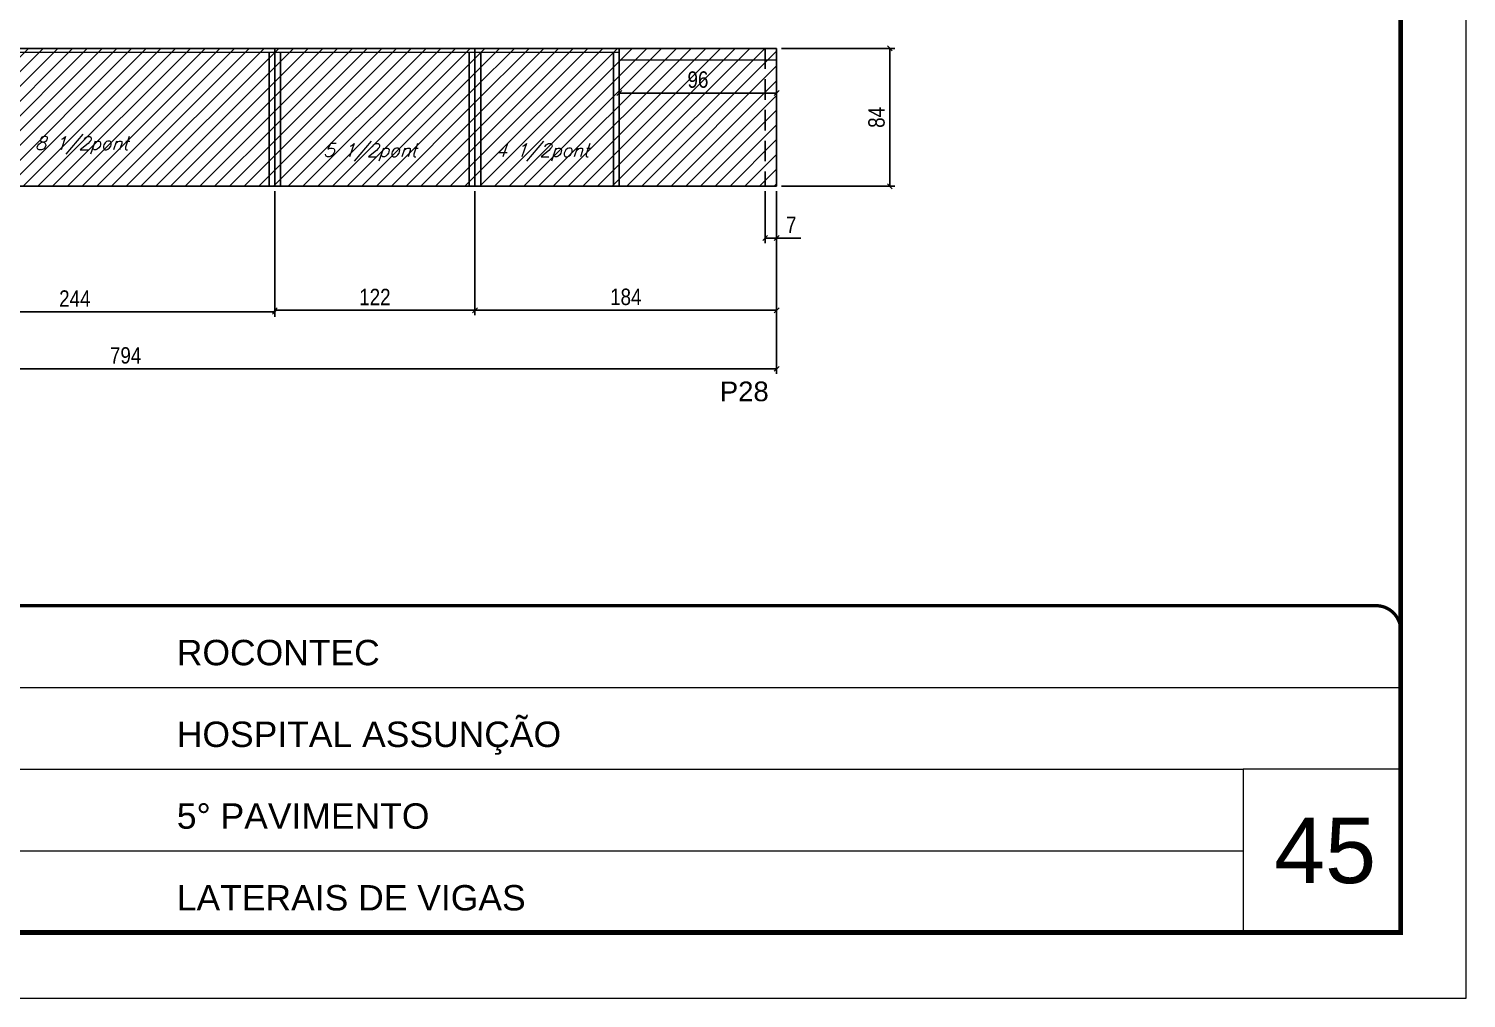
# Model space of a CAD drawing. Extents: x -20960 to -5926, y -2106 to 21915.
# Drawn here: x -11599 to -10722, y 8231 to 8822 of the extents above; entities that cross this region are included whole.
import ezdxf

# ---------------------------------------------------------------- set-up
doc = ezdxf.new("R2010")
doc.units = 0
for name, pattern in [('CONTINUO', [0]), ('DASHED', [0.75, 0.5, -0.25]), ('HIDDEN', [0.375, 0.25, -0.125])]:
    doc.linetypes.add(name, pattern=pattern)
for name, color, linetype in [('5', 5, 'Continuous'), ('COTA', 241, 'Continuous'), ('Painéis', 200, 'Continuous'), ('Reaproveitamento', 251, 'Continuous'), ('SARR_2.2x7', 40, 'Continuous'), ('SARR_3.5x7', 81, 'Continuous'), ('texto', 7, 'Continuous')]:
    doc.layers.add(name, color=color, linetype=linetype)
for name, color, linetype, lineweight in [('CARIMBO', 255, 'Continuous', 9), ('Folhas', 255, 'Continuous', 9), ('Sarr 2.2x7', 40, 'Continuous', 9), ('SARRAFO DE PRESSAO', 251, 'DASHED', 9)]:
    doc.layers.add(name, color=color, linetype=linetype, lineweight=lineweight)
doc.styles.add('ARIAL', font='arial.ttf')
doc.styles.add('COTA TECNICA', font='techl___.ttf', dxfattribs={"height": 10})
doc.styles.add('Romans', font='romans.shx')
doc.styles.get("Standard").update_dxf_attribs({"font": 'arial.ttf'})
doc.dimstyles.new('PAINEL', dxfattribs={"dimtxt": 10, "dimasz": 3, "dimexe": 3, "dimexo": 3, "dimgap": 3, "dimtad": 1, "dimdec": 1, "dimzin": 12, "dimdsep": 46, "dimtxsty": 'COTA TECNICA', "dimblk1": 'OBLIQUE', "dimblk2": 'OBLIQUE', "dimsah": 1, "dimcen": 0.9, "dimclrd": 4, "dimclre": 4, "dimclrt": 240, "dimadec": 1, "dimazin": 3, "dimtfac": 1, "dimtdec": 1, "dimtmove": 0, "dimatfit": 3, "dimfxl": 1, "dimtolj": 1, "dimtzin": 12, "dimarcsym": 0})
pattern_1 = [(45, (-4755, 2264.15), (-4.490128, 4.490128), [])]

# ---------------------------------------------------------------- blocks, each defined once
blk = doc.blocks.new('9999999999')
at = {"color": 30, "linetype": 'CONTINUO'}
for p, q in [((98564.56, 34379.64), (99583.98, 34379.64)), ((98564.56, 34329.83), (99487.98, 34329.83)), ((99583.98, 34329.83), (99487.98, 34329.83)), ((99487.98, 34329.83), (99487.98, 34230.21)), ((98564.56, 34280.02), (99487.98, 34280.02))]:
    blk.add_line(p, q, dxfattribs=at)
at = {"color": 30, "linetype": 'CONTINUO', "const_width": 2}
blk.add_lwpolyline([(99583.98, 34230.21), (99583.98, 34414.45, 0.414214), (99568.98, 34429.45), (98228.98, 34429.45, 0.414214), (98213.98, 34414.45), (98213.98, 34245.21, 0.414214), (98228.98, 34230.21), (99583.98, 34230.21)], format="xyb", dxfattribs=at)
at = {"layer": 'Folhas'}
blk.add_lwpolyline([(98138.98, 34190.21), (99623.98, 34190.21), (99623.98, 35240.21), (98138.98, 35240.21)], close=True, dxfattribs=at)
at = {"layer": 'Folhas', "color": 30, "const_width": 3}
blk.add_lwpolyline([(98213.98, 34230.21), (99583.98, 34230.21), (99583.98, 35200.21), (98213.98, 35200.21)], close=True, dxfattribs=at)
at = {"color": 7, "linetype": 'Continuous', "ltscale": 5, "style": 'ARIAL'}
for s, height, p in [('ROCONTEC', 15.483, (98837.68, 34393.13)), ('HOSPITAL ASSUNÇÃO', 15.4829, (98837.68, 34343.32)), ('5° PAVIMENTO', 15.4829, (98837.68, 34293.51)), ('LATERAIS DE VIGAS', 15.4829, (98837.68, 34243.7))]:
    blk.add_text(s, height=height, dxfattribs=at).set_placement(p)
blk = doc.blocks.new('_Oblique')
at = {"color": 0, "linetype": 'ByBlock', "lineweight": -2}
blk.add_line((-0.5, -0.5), (0.5, 0.5), dxfattribs=at)
blk = doc.blocks.new('*D1535')
at = {"layer": 'COTA', "color": 4, "linetype": 'ByBlock', "lineweight": -2, "transparency": 16777216}
for p, q in [((-11936.51, 8722.9), (-11936.51, 8611.67)), ((-11142.51, 8722.9), (-11142.51, 8611.67)), ((-11936.51, 8614.67), (-11142.51, 8614.67))]:
    blk.add_line(p, q, dxfattribs=at)
at = {"layer": 'Defpoints', "color": 0, "linetype": 'ByBlock', "transparency": 16777216}
for p in [(-11936.51, 8725.9), (-11142.51, 8725.9), (-11142.51, 8614.67)]:
    blk.add_point(p, dxfattribs=at)
at = {"layer": 'COTA', "color": 4, "linetype": 'ByBlock', "lineweight": -2, "transparency": 16777216, "xscale": 3, "yscale": 3, "zscale": 3, "rotation": 180}
blk.add_blockref('_Oblique', (-11936.51, 8614.67), dxfattribs=at)
at = {"layer": 'COTA', "color": 4, "linetype": 'ByBlock', "lineweight": -2, "transparency": 16777216, "xscale": 3, "yscale": 3, "zscale": 3}
blk.add_blockref('_Oblique', (-11142.51, 8614.67), dxfattribs=at)
at = {"layer": 'COTA', "color": 240, "linetype": 'ByBlock', "transparency": 16777216, "insert": (-11539.51, 8622.77), "char_height": 10, "attachment_point": 5, "style": 'COTA TECNICA'}
blk.add_mtext('\\A1;794', dxfattribs=at)
blk = doc.blocks.new('*D1536')
at = {"layer": 'COTA', "color": 4, "linetype": 'ByBlock', "lineweight": -2, "transparency": 16777216}
for p, q in [((-11448.51, 8722.9), (-11448.51, 8646.41)), ((-11692.51, 8677.9), (-11692.51, 8646.41)), ((-11692.51, 8649.41), (-11448.51, 8649.41))]:
    blk.add_line(p, q, dxfattribs=at)
at = {"layer": 'Defpoints', "color": 0, "linetype": 'ByBlock', "transparency": 16777216}
for p in [(-11448.51, 8725.9), (-11692.51, 8680.9), (-11448.51, 8649.41)]:
    blk.add_point(p, dxfattribs=at)
at = {"layer": 'COTA', "color": 4, "linetype": 'ByBlock', "lineweight": -2, "transparency": 16777216, "xscale": 3, "yscale": 3, "zscale": 3, "rotation": 180}
blk.add_blockref('_Oblique', (-11692.51, 8649.41), dxfattribs=at)
at = {"layer": 'COTA', "color": 4, "linetype": 'ByBlock', "lineweight": -2, "transparency": 16777216, "xscale": 3, "yscale": 3, "zscale": 3}
blk.add_blockref('_Oblique', (-11448.51, 8649.41), dxfattribs=at)
at = {"layer": 'COTA', "color": 240, "linetype": 'ByBlock', "transparency": 16777216, "insert": (-11570.51, 8657.48), "char_height": 10, "attachment_point": 5, "style": 'COTA TECNICA'}
blk.add_mtext('\\A1;244', dxfattribs=at)
blk = doc.blocks.new('*D1562')
at = {"layer": 'COTA', "color": 4, "linetype": 'ByBlock', "lineweight": -2, "transparency": 16777216}
for p, q in [((-11139.51, 8809.9), (-11070.49, 8809.9)), ((-11073.49, 8725.9), (-11073.49, 8809.9)), ((-11139.51, 8725.9), (-11070.49, 8725.9))]:
    blk.add_line(p, q, dxfattribs=at)
at = {"layer": 'Defpoints', "color": 0, "linetype": 'ByBlock', "transparency": 16777216}
for p in [(-11142.51, 8809.9), (-11073.49, 8809.9), (-11142.51, 8725.9)]:
    blk.add_point(p, dxfattribs=at)
at = {"layer": 'COTA', "color": 4, "linetype": 'ByBlock', "lineweight": -2, "transparency": 16777216, "xscale": 3, "yscale": 3, "zscale": 3}
for p, rotation in [((-11073.49, 8809.9), 90), ((-11073.49, 8725.9), 270)]:
    blk.add_blockref('_Oblique', p, dxfattribs=dict(at, rotation=rotation))
at = {"layer": 'COTA', "color": 240, "linetype": 'ByBlock', "transparency": 16777216, "insert": (-11081.58, 8767.9), "char_height": 10, "attachment_point": 5, "rotation": 90, "style": 'COTA TECNICA'}
blk.add_mtext('\\A1;84', dxfattribs=at)
blk = doc.blocks.new('*D1537')
at = {"layer": 'COTA', "color": 4, "linetype": 'ByBlock', "lineweight": -2, "transparency": 16777216}
for p, q in [((-11448.51, 8722.9), (-11448.51, 8647.37)), ((-11326.51, 8722.9), (-11326.51, 8647.37)), ((-11326.51, 8650.37), (-11448.51, 8650.37))]:
    blk.add_line(p, q, dxfattribs=at)
at = {"layer": 'Defpoints', "color": 0, "linetype": 'ByBlock', "transparency": 16777216}
for p in [(-11448.51, 8725.9), (-11326.51, 8725.9), (-11448.51, 8650.37)]:
    blk.add_point(p, dxfattribs=at)
at = {"layer": 'COTA', "color": 4, "linetype": 'ByBlock', "lineweight": -2, "transparency": 16777216, "xscale": 3, "yscale": 3, "zscale": 3, "rotation": 180}
blk.add_blockref('_Oblique', (-11448.51, 8650.37), dxfattribs=at)
at = {"layer": 'COTA', "color": 4, "linetype": 'ByBlock', "lineweight": -2, "transparency": 16777216, "xscale": 3, "yscale": 3, "zscale": 3}
blk.add_blockref('_Oblique', (-11326.51, 8650.37), dxfattribs=at)
at = {"layer": 'COTA', "color": 240, "linetype": 'ByBlock', "transparency": 16777216, "insert": (-11387.51, 8658.43), "char_height": 10, "attachment_point": 5, "style": 'COTA TECNICA'}
blk.add_mtext('\\A1;122', dxfattribs=at)
blk = doc.blocks.new('*D1538')
at = {"layer": 'COTA', "color": 4, "linetype": 'ByBlock', "lineweight": -2, "transparency": 16777216}
for p, q in [((-11326.51, 8722.9), (-11326.51, 8647.37)), ((-11142.51, 8722.9), (-11142.51, 8647.37)), ((-11326.51, 8650.37), (-11142.51, 8650.37))]:
    blk.add_line(p, q, dxfattribs=at)
at = {"layer": 'Defpoints', "color": 0, "linetype": 'ByBlock', "transparency": 16777216}
for p in [(-11326.51, 8725.9), (-11142.51, 8725.9), (-11142.51, 8650.37)]:
    blk.add_point(p, dxfattribs=at)
at = {"layer": 'COTA', "color": 4, "linetype": 'ByBlock', "lineweight": -2, "transparency": 16777216, "xscale": 3, "yscale": 3, "zscale": 3, "rotation": 180}
blk.add_blockref('_Oblique', (-11326.51, 8650.37), dxfattribs=at)
at = {"layer": 'COTA', "color": 4, "linetype": 'ByBlock', "lineweight": -2, "transparency": 16777216, "xscale": 3, "yscale": 3, "zscale": 3}
blk.add_blockref('_Oblique', (-11142.51, 8650.37), dxfattribs=at)
at = {"layer": 'COTA', "color": 240, "linetype": 'ByBlock', "transparency": 16777216, "insert": (-11234.51, 8658.47), "char_height": 10, "attachment_point": 5, "style": 'COTA TECNICA'}
blk.add_mtext('\\A1;184', dxfattribs=at)
blk = doc.blocks.new('*D1543')
at = {"layer": 'COTA', "color": 4, "lineweight": -2, "ltscale": 25, "transparency": 16777216}
for p, q in [((-11238.51, 8799.9), (-11238.51, 8779.74)), ((-11142.51, 8799.9), (-11142.51, 8779.74)), ((-11238.51, 8782.74), (-11142.51, 8782.74))]:
    blk.add_line(p, q, dxfattribs=at)
at = {"layer": 'Defpoints', "color": 0, "ltscale": 25, "transparency": 16777216}
for p in [(-11238.51, 8802.9), (-11142.51, 8802.9), (-11142.51, 8782.74)]:
    blk.add_point(p, dxfattribs=at)
at = {"layer": 'COTA', "color": 4, "lineweight": -2, "ltscale": 25, "transparency": 16777216, "xscale": 3, "yscale": 3, "zscale": 3, "rotation": 180}
blk.add_blockref('_Oblique', (-11238.51, 8782.74), dxfattribs=at)
at = {"layer": 'COTA', "color": 4, "lineweight": -2, "ltscale": 25, "transparency": 16777216, "xscale": 3, "yscale": 3, "zscale": 3}
blk.add_blockref('_Oblique', (-11142.51, 8782.74), dxfattribs=at)
at = {"layer": 'COTA', "color": 240, "ltscale": 25, "transparency": 16777216, "insert": (-11190.51, 8790.87), "char_height": 10, "attachment_point": 5, "style": 'COTA TECNICA'}
blk.add_mtext('\\A1;96', dxfattribs=at)
blk = doc.blocks.new('*D1528')
at = {"layer": 'COTA', "color": 4, "linetype": 'ByBlock', "lineweight": -2, "transparency": 16777216}
for p, q in [((-11149.51, 8722.9), (-11149.51, 8691.32)), ((-11142.51, 8710.9), (-11142.51, 8691.32)), ((-11149.51, 8694.32), (-11142.51, 8694.32)), ((-11142.51, 8694.32), (-11127.78, 8694.32))]:
    blk.add_line(p, q, dxfattribs=at)
at = {"layer": 'Defpoints', "color": 0, "linetype": 'ByBlock', "transparency": 16777216}
for p in [(-11149.51, 8725.9), (-11142.51, 8713.9), (-11142.51, 8694.32)]:
    blk.add_point(p, dxfattribs=at)
at = {"layer": 'COTA', "color": 4, "linetype": 'ByBlock', "lineweight": -2, "transparency": 16777216, "xscale": 3, "yscale": 3, "zscale": 3, "rotation": 180}
blk.add_blockref('_Oblique', (-11149.51, 8694.32), dxfattribs=at)
at = {"layer": 'COTA', "color": 4, "linetype": 'ByBlock', "lineweight": -2, "transparency": 16777216, "xscale": 3, "yscale": 3, "zscale": 3}
blk.add_blockref('_Oblique', (-11142.51, 8694.32), dxfattribs=at)
at = {"layer": 'COTA', "color": 240, "linetype": 'ByBlock', "transparency": 16777216, "insert": (-11133.64, 8702.39), "char_height": 10, "attachment_point": 5, "style": 'COTA TECNICA'}
blk.add_mtext('\\A1;7', dxfattribs=at)

msp = doc.modelspace()

# ---------------------------------------------------------------- hatches: boundary and pattern name
at = {"layer": 'Reaproveitamento', "linetype": 'ByBlock'}
h = msp.add_hatch(dxfattribs=at)
h.set_pattern_fill('ANSI31', color=256, scale=2)
h.set_pattern_definition(pattern_1)
h.paths.add_polyline_path([(-11448.51, 8809.9), (-11692.51, 8809.9), (-11692.51, 8725.9), (-11448.51, 8725.9)])
h = msp.add_hatch(dxfattribs=at)
h.set_pattern_fill('ANSI31', color=256, scale=2)
h.set_pattern_definition(pattern_1)
h.paths.add_polyline_path([(-11326.51, 8725.9), (-11326.51, 8809.9), (-11448.51, 8809.9), (-11448.51, 8725.9)])
h = msp.add_hatch(dxfattribs=at)
h.set_pattern_fill('ANSI31', color=256, scale=2)
h.set_pattern_definition(pattern_1)
h.paths.add_polyline_path([(-11142.51, 8725.9), (-11142.51, 8809.9), (-11326.51, 8809.9), (-11326.51, 8725.9)])

# ---------------------------------------------------------------- linework, layer by layer
at = {"layer": 'Painéis', "linetype": 'ByBlock'}
for p, q in [((-11844.51, 8809.9), (-11448.51, 8809.9)), ((-11448.51, 8809.9), (-11448.51, 8725.9)), ((-11448.51, 8809.9), (-11142.51, 8809.9)), ((-11448.51, 8809.9), (-11448.51, 8725.9)), ((-11326.51, 8809.9), (-11326.51, 8725.9)), ((-11142.51, 8809.9), (-11142.51, 8725.9)), ((-11848.51, 8725.9), (-11142.51, 8725.9))]:
    msp.add_line(p, q, dxfattribs=at)
at = {"layer": 'Sarr 2.2x7'}
for p, q in [((-11692.51, 8807.7), (-11448.51, 8807.7)), ((-11448.51, 8807.7), (-11326.51, 8807.7)), ((-11326.51, 8807.7), (-11238.51, 8807.7)), ((-11238.51, 8802.9), (-11142.51, 8802.9))]:
    msp.add_line(p, q, dxfattribs=at)
at = {"layer": 'SARR_2.2x7', "linetype": 'HIDDEN', "ltscale": 50}
msp.add_line((-11149.51, 8809.9), (-11149.51, 8725.9), dxfattribs=at)
at = {"layer": 'SARR_3.5x7'}
for p, q in [((-11238.51, 8809.9), (-11238.51, 8731.9)), ((-11452.01, 8807.7), (-11452.01, 8725.9)), ((-11445.01, 8807.7), (-11445.01, 8725.9)), ((-11330.01, 8807.7), (-11330.01, 8725.9)), ((-11323.01, 8807.7), (-11323.01, 8725.9)), ((-11242.01, 8807.7), (-11242.01, 8725.9)), ((-11238.51, 8731.9), (-11238.51, 8725.9))]:
    msp.add_line(p, q, dxfattribs=at)

# ---------------------------------------------------------------- block references
at = {"layer": 'SARRAFO DE PRESSAO', "color": 6, "linetype": 'ByBlock'}
msp.add_blockref('9999999999', (-110345.98, -25959.14), dxfattribs=at)

# ---------------------------------------------------------------- texts
at = {"layer": '5', "linetype": 'Continuous'}
msp.add_text('P28', height=12, rotation=359.99996, dxfattribs=at).set_placement((-11177.17, 8594.91))
at = {"layer": 'CARIMBO', "style": 'ARIAL'}
msp.add_text('45', height=40, dxfattribs=at).set_placement((-10839.14, 8301.21))
at = {"layer": 'texto', "color": 2, "char_height": 8, "attachment_point": 5, "style": 'Romans'}
for s, insert in [('{\\Q19;\\C256;8 1/2pont}', (-11566.34, 8750.81)), ('{\\Q19;\\C256;5 1/2pont}', (-11390.46, 8746.56)), ('{\\Q19;\\C256;4 1/2pont}', (-11285.33, 8746.56))]:
    msp.add_mtext(s, dxfattribs=dict(at, insert=insert))

# ---------------------------------------------------------------- dimensions: what is measured, and where the dimension line sits
at = {"layer": 'COTA', "linetype": 'ByBlock'}
dim = msp.add_linear_dim(base=(-11073.49, 8809.9), p1=(-11142.51, 8725.9), p2=(-11142.51, 8809.9), angle=90, dimstyle='PAINEL', dxfattribs=at)
dim.commit()
dim.dimension.update_dxf_attribs({"geometry": '*D1562', "text_midpoint": (-11081.58, 8767.9)})
at = {"layer": 'COTA', "ltscale": 25}
dim = msp.add_linear_dim(base=(-11142.51, 8782.74), p1=(-11238.51, 8802.9), p2=(-11142.51, 8802.9), dimstyle='PAINEL', dxfattribs=at)
dim.commit()
dim.dimension.update_dxf_attribs({"geometry": '*D1543', "text_midpoint": (-11190.51, 8790.87)})
at = {"layer": 'COTA', "linetype": 'ByBlock'}
for base, p1, p2, picture, middle in [((-11142.51, 8614.67), (-11936.51, 8725.9), (-11142.51, 8725.9), '*D1535', (-11539.51, 8622.77)), ((-11448.51, 8649.41), (-11692.51, 8680.9), (-11448.51, 8725.9), '*D1536', (-11570.51, 8657.48)), ((-11448.51, 8650.37), (-11326.51, 8725.9), (-11448.51, 8725.9), '*D1537', (-11387.51, 8658.43)), ((-11142.51, 8650.37), (-11326.51, 8725.9), (-11142.51, 8725.9), '*D1538', (-11234.51, 8658.47)), ((-11142.51, 8694.32), (-11149.51, 8725.9), (-11142.51, 8713.9), '*D1528', (-11133.64, 8702.39))]:
    dim = msp.add_linear_dim(base=base, p1=p1, p2=p2, dimstyle='PAINEL', dxfattribs=at)
    dim.commit()
    dim.dimension.update_dxf_attribs({"geometry": picture, "text_midpoint": middle})

doc.saveas('drawing.dxf')
